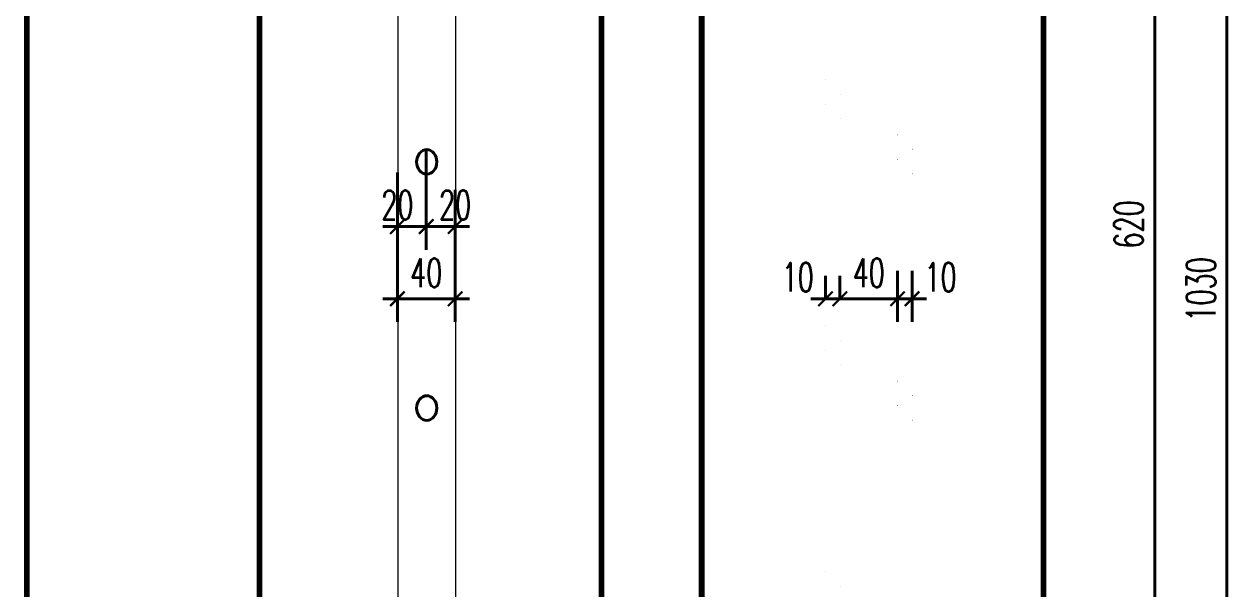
# Model space of a CAD drawing. Header units: millimetres. Extents: x -229618 to 2906, y -178063 to 96806.
# Drawn here: x -133318 to -129153, y -55506 to -53549 of the extents above; entities that cross this region are included whole.
import ezdxf

# ---------------------------------------------------------------- set-up
doc = ezdxf.new("R2010")
doc.units = ezdxf.units.MM
doc.header["$LTSCALE"] = 200
doc.header["$MEASUREMENT"] = 0
doc.set_wipeout_variables(frame=1)
doc.header["$PDMODE"] = 3
doc.header["$PDSIZE"] = 50
doc.linetypes.add('DASHED2', pattern=[0.375, 0.25, -0.125])
doc.layers.get('0').update_dxf_attribs({"color": 95, "linetype": 'CONTINUOUS'})
doc.layers.get('DEFPOINTS').update_dxf_attribs({"linetype": 'CONTINUOUS'})
for name, color, linetype, lineweight in [('cat', 1, 'CONTINUOUS', 40), ('khuat', 8, 'DASHED2', 15), ('thay', 7, 'CONTINUOUS', 18)]:
    doc.layers.add(name, color=color, linetype=linetype, lineweight=lineweight)
doc.layers.add('DIM', color=251, linetype='CONTINUOUS')
doc.styles.add('Scale', font='vnsimli.shx', dxfattribs={"width": 0.65, "bigfont": 'bigfont.shx'})
doc.dimstyles.new('Scale', dxfattribs={"dimscale": 75, "dimtxt": 2, "dimasz": 1, "dimexe": 1.6, "dimexo": 0, "dimgap": 0.8, "dimtad": 1, "dimdec": 0, "dimzin": 0, "dimdsep": 46, "dimtxsty": 'Scale', "dimblk": 'ARCHTICK', "dimcen": 0.1, "dimdle": 1, "dimclrd": 256, "dimclre": 256, "dimclrt": 3, "dimadec": 0, "dimazin": 0, "dimtfac": 1, "dimtdec": 0, "dimtix": 1, "dimtmove": 2, "dimatfit": 3, "dimldrblk": 'ARCHTICK', "dimfxl": 0, "dimtolj": 1, "dimtzin": 0, "dimarcsym": 0})

# ---------------------------------------------------------------- blocks, each defined once
blk = doc.blocks.new('_ArchTick')
at = {"color": 0, "linetype": 'ByBlock', "const_width": 0.15}
blk.add_lwpolyline([(-0.5, -0.5), (0.5, 0.5)], dxfattribs=at)
blk = doc.blocks.new('*D843')
at = {"layer": 'DEFPOINTS', "color": 0}
for p in [(614.29, 899.3), (670.42, 899.3), (614.29, 279.3)]:
    blk.add_point(p, dxfattribs=at)
at = {"layer": 'DIM', "linetype": 'Continuous', "lineweight": -2}
for p, q in [((670.42, 269.3), (670.42, 909.3)), ((614.29, 899.3), (686.42, 899.3)), ((614.29, 279.3), (686.42, 279.3))]:
    blk.add_line(p, q, dxfattribs=at)
at = {"layer": 'DIM', "lineweight": -2, "xscale": 10, "yscale": 10, "zscale": 10}
for p, rotation in [((670.42, 899.3), 90), ((670.42, 279.3), 270)]:
    blk.add_blockref('_ArchTick', p, dxfattribs=dict(at, rotation=rotation))
at = {"layer": 'DIM', "color": 3, "insert": (652.42, 589.3), "char_height": 20, "attachment_point": 5, "rotation": 90, "style": 'Scale'}
blk.add_mtext('\\A1;620', dxfattribs=at)
blk = doc.blocks.new('*D846')
at = {"layer": 'DEFPOINTS', "color": 0}
for p in [(614.29, 1059.29), (614.29, 29.27), (720.42, 29.27)]:
    blk.add_point(p, dxfattribs=at)
at = {"layer": 'DIM', "linetype": 'Continuous', "lineweight": -2}
for p, q in [((720.42, 1069.29), (720.42, 19.27)), ((614.29, 1059.29), (736.42, 1059.29)), ((614.29, 29.27), (736.42, 29.27))]:
    blk.add_line(p, q, dxfattribs=at)
at = {"layer": 'DIM', "lineweight": -2, "xscale": 10, "yscale": 10, "zscale": 10}
for p, rotation in [((720.42, 1059.29), 90), ((720.42, 29.27), 270)]:
    blk.add_blockref('_ArchTick', p, dxfattribs=dict(at, rotation=rotation))
at = {"layer": 'DIM', "color": 3, "insert": (702.42, 544.28), "char_height": 20, "attachment_point": 5, "rotation": 90, "style": 'Scale'}
blk.add_mtext('\\A1;1030', dxfattribs=at)
blk = doc.blocks.new('*D858')
at = {"layer": 'DEFPOINTS', "color": 0}
for p in [(492.34, 557.07), (502.34, 557.07), (492.34, 537.79)]:
    blk.add_point(p, dxfattribs=at)
at = {"layer": 'DIM', "linetype": 'Continuous', "lineweight": -2}
for p, q in [((492.34, 557.07), (492.34, 521.79)), ((502.34, 557.07), (502.34, 521.79)), ((492.34, 537.79), (482.34, 537.79)), ((502.34, 537.79), (492.34, 537.79)), ((502.34, 537.79), (512.34, 537.79))]:
    blk.add_line(p, q, dxfattribs=at)
at = {"layer": 'DIM', "lineweight": -2, "xscale": 10, "yscale": 10, "zscale": 10}
blk.add_blockref('_ArchTick', (492.34, 537.79), dxfattribs=at)
at = {"layer": 'DIM', "lineweight": -2, "xscale": 10, "yscale": 10, "zscale": 10, "rotation": 180}
blk.add_blockref('_ArchTick', (502.34, 537.79), dxfattribs=at)
at = {"layer": 'DIM', "color": 3, "insert": (522.01, 552.79), "char_height": 20, "attachment_point": 5, "style": 'Scale'}
blk.add_mtext('\\A1;10', dxfattribs=at)
blk = doc.blocks.new('*D859')
at = {"layer": 'DEFPOINTS', "color": 0}
for p in [(492.34, 557.07), (452.34, 537.79), (452.34, 537.79)]:
    blk.add_point(p, dxfattribs=at)
at = {"layer": 'DIM', "linetype": 'Continuous', "lineweight": -2}
for p, q in [((452.34, 537.79), (452.34, 553.79)), ((492.34, 557.07), (492.34, 521.79)), ((502.34, 537.79), (442.34, 537.79))]:
    blk.add_line(p, q, dxfattribs=at)
at = {"layer": 'DIM', "lineweight": -2, "xscale": 10, "yscale": 10, "zscale": 10, "rotation": 180}
blk.add_blockref('_ArchTick', (452.34, 537.79), dxfattribs=at)
at = {"layer": 'DIM', "lineweight": -2, "xscale": 10, "yscale": 10, "zscale": 10}
blk.add_blockref('_ArchTick', (492.34, 537.79), dxfattribs=at)
at = {"layer": 'DIM', "color": 3, "insert": (472.34, 555.79), "char_height": 20, "attachment_point": 5, "style": 'Scale'}
blk.add_mtext('\\A1;40', dxfattribs=at)
blk = doc.blocks.new('*D860')
at = {"layer": 'DEFPOINTS', "color": 0}
for p in [(442.34, 537.79), (442.34, 537.79), (452.34, 537.79)]:
    blk.add_point(p, dxfattribs=at)
at = {"layer": 'DIM', "linetype": 'Continuous', "lineweight": -2}
for p, q in [((442.34, 537.79), (442.34, 553.79)), ((452.34, 537.79), (452.34, 553.79)), ((442.34, 537.79), (432.34, 537.79)), ((452.34, 537.79), (442.34, 537.79)), ((452.34, 537.79), (462.34, 537.79))]:
    blk.add_line(p, q, dxfattribs=at)
at = {"layer": 'DIM', "lineweight": -2, "xscale": 10, "yscale": 10, "zscale": 10}
blk.add_blockref('_ArchTick', (442.34, 537.79), dxfattribs=at)
at = {"layer": 'DIM', "lineweight": -2, "xscale": 10, "yscale": 10, "zscale": 10, "rotation": 180}
blk.add_blockref('_ArchTick', (452.34, 537.79), dxfattribs=at)
at = {"layer": 'DIM', "color": 3, "insert": (423.18, 552.79), "char_height": 20, "attachment_point": 5, "style": 'Scale'}
blk.add_mtext('\\A1;10', dxfattribs=at)
blk = doc.blocks.new('*D861')
at = {"layer": 'DEFPOINTS', "color": 0}
for p in [(165.86, 641.22), (185.86, 613.17), (165.86, 587.79)]:
    blk.add_point(p, dxfattribs=at)
at = {"layer": 'DIM', "linetype": 'Continuous', "lineweight": -2}
for p, q in [((165.86, 641.22), (165.86, 571.79)), ((185.86, 613.17), (185.86, 571.79)), ((195.86, 587.79), (155.86, 587.79))]:
    blk.add_line(p, q, dxfattribs=at)
at = {"layer": 'DIM', "lineweight": -2, "xscale": 10, "yscale": 10, "zscale": 10, "rotation": 180}
blk.add_blockref('_ArchTick', (165.86, 587.79), dxfattribs=at)
at = {"layer": 'DIM', "lineweight": -2, "xscale": 10, "yscale": 10, "zscale": 10}
blk.add_blockref('_ArchTick', (185.86, 587.79), dxfattribs=at)
at = {"layer": 'DIM', "color": 3, "insert": (185.86, 602.79), "char_height": 20, "attachment_point": 5, "style": 'Scale'}
blk.add_mtext('\\A1;20', dxfattribs=at)
blk = doc.blocks.new('*D862')
at = {"layer": 'DEFPOINTS', "color": 0}
for p in [(165.86, 641.22), (145.86, 625.31), (145.86, 587.79)]:
    blk.add_point(p, dxfattribs=at)
at = {"layer": 'DIM', "linetype": 'Continuous', "lineweight": -2}
for p, q in [((165.86, 641.22), (165.86, 571.79)), ((145.86, 625.31), (145.86, 571.79)), ((175.86, 587.79), (135.86, 587.79))]:
    blk.add_line(p, q, dxfattribs=at)
at = {"layer": 'DIM', "lineweight": -2, "xscale": 10, "yscale": 10, "zscale": 10, "rotation": 180}
blk.add_blockref('_ArchTick', (145.86, 587.79), dxfattribs=at)
at = {"layer": 'DIM', "lineweight": -2, "xscale": 10, "yscale": 10, "zscale": 10}
blk.add_blockref('_ArchTick', (165.86, 587.79), dxfattribs=at)
at = {"layer": 'DIM', "color": 3, "insert": (145.86, 602.79), "char_height": 20, "attachment_point": 5, "style": 'Scale'}
blk.add_mtext('\\A1;20', dxfattribs=at)
blk = doc.blocks.new('*D863')
at = {"layer": 'DEFPOINTS', "color": 0}
for p in [(145.86, 612.79), (185.86, 613.17), (145.86, 537.79)]:
    blk.add_point(p, dxfattribs=at)
at = {"layer": 'DIM', "linetype": 'Continuous', "lineweight": -2}
for p, q in [((145.86, 612.79), (145.86, 521.79)), ((185.86, 613.17), (185.86, 521.79)), ((195.86, 537.79), (135.86, 537.79))]:
    blk.add_line(p, q, dxfattribs=at)
at = {"layer": 'DIM', "lineweight": -2, "xscale": 10, "yscale": 10, "zscale": 10, "rotation": 180}
blk.add_blockref('_ArchTick', (145.86, 537.79), dxfattribs=at)
at = {"layer": 'DIM', "lineweight": -2, "xscale": 10, "yscale": 10, "zscale": 10}
blk.add_blockref('_ArchTick', (185.86, 537.79), dxfattribs=at)
at = {"layer": 'DIM', "color": 3, "insert": (165.86, 555.79), "char_height": 20, "attachment_point": 5, "style": 'Scale'}
blk.add_mtext('\\A1;40', dxfattribs=at)
blk = doc.blocks.new('vtthang')
at = {"layer": 'cat'}
for centre in [(166.19, 632.58), (166.19, 462.11)]:
    blk.add_ellipse(centre, major_axis=(0, -8.52), ratio=0.821257, start_param=-1.570796, end_param=4.712389, dxfattribs=at)
at = {"layer": 'khuat', "color": 5, "ltscale": 2, "const_width": 4}
blk.add_lwpolyline([(247.21, 1124.82), (50.44, 1124.82), (50.44, 40, 0.414214), (90.44, 0), (287.21, 0), (287.21, 1084.82, 0.414214)], format="xyb", close=True, dxfattribs=at)
at = {"layer": 'thay'}
for p, q in [((146.19, 942.3), (146.19, 27.27)), ((186.19, 942.3), (186.19, 27.27))]:
    blk.add_line(p, q, dxfattribs=at)
at = {"layer": 'DIM'}
for base, p1, p2, angle, picture, middle in [((720.42, 29.27), (614.29, 1059.29), (614.29, 29.27), 90, '*D846', (702.42, 544.28)), ((670.42, 899.3), (614.29, 279.3), (614.29, 899.3), 90, '*D843', (652.42, 589.3)), ((145.86, 537.79), (185.86, 613.17), (145.86, 612.79), 180, '*D863', (165.86, 555.79))]:
    dim = blk.add_linear_dim(base=base, p1=p1, p2=p2, angle=angle, dimstyle='Scale', override={"dimscale": 10, "dimfxl": 90}, dxfattribs=at)
    dim.commit()
    dim.dimension.update_dxf_attribs({"geometry": picture, "text_midpoint": middle})
for base, p1, p2, picture, middle in [((145.86, 587.79), (165.86, 641.22), (145.86, 625.31), '*D862', (145.86, 602.79)), ((165.86, 587.79), (185.86, 613.17), (165.86, 641.22), '*D861', (185.86, 602.79))]:
    dim = blk.add_linear_dim(base=base, p1=p1, p2=p2, angle=180, dimstyle='Scale', override={"dimscale": 10, "dimfxl": 90}, dxfattribs=at)
    dim.commit()
    dim.dimension.update_dxf_attribs({"geometry": picture, "text_midpoint": middle, "dimtype": 128})
blk.add_wipeout([(452.34, 232.3), (442.34, 232.3), (442.34, 942.3), (452.34, 942.3)]).dxf.layer = 'thay'
at = {"layer": 'khuat'}
for p, q in [((452.34, 679.32), (442.34, 689.74)), ((452.34, 679.32), (442.34, 689.74)), ((452.34, 662.27), (442.34, 672.69)), ((452.34, 662.27), (442.34, 672.69)), ((452.34, 508.85), (442.34, 519.27)), ((452.34, 508.85), (442.34, 519.27)), ((452.34, 491.8), (442.34, 502.22)), ((452.34, 491.8), (442.34, 502.22)), ((452.34, 338.38), (442.34, 348.8)), ((452.34, 338.38), (442.34, 348.8))]:
    blk.add_line(p, q, dxfattribs=at)
at = {"layer": 'khuat', "color": 5, "ltscale": 2, "const_width": 4}
blk.add_lwpolyline([(553.36, 1124.82), (356.6, 1124.82), (356.6, 40, 0.414214), (396.6, 0), (593.36, 0), (593.36, 1084.82, 0.414214)], format="xyb", close=True, dxfattribs=at)
for points in [[(452.34, 232.3), (442.34, 232.3), (442.34, 942.3), (452.34, 942.3)], [(492.34, 232.3), (502.34, 232.3), (502.34, 942.3), (492.34, 942.3)]]:
    blk.add_wipeout(points).dxf.layer = 'thay'
at = {"layer": 'khuat'}
for p, q in [((502.34, 641.11), (492.34, 651.53)), ((502.34, 624.06), (492.34, 634.48)), ((502.34, 470.64), (492.34, 481.06)), ((502.34, 453.59), (492.34, 464.01))]:
    blk.add_line(p, q, dxfattribs=at)
at = {"layer": 'DIM'}
dim = blk.add_linear_dim(base=(442.34, 537.79), p1=(452.34, 537.79), p2=(442.34, 537.79), angle=180, dimstyle='Scale', override={"dimscale": 10, "dimfxl": 90}, dxfattribs=at)
dim.commit()
dim.dimension.update_dxf_attribs({"geometry": '*D860', "text_midpoint": (423.18, 552.79), "dimtype": 128})
blk.add_wipeout([(492.34, 232.3), (502.34, 232.3), (502.34, 942.3), (492.34, 942.3)]).dxf.layer = 'thay'
dim = blk.add_linear_dim(base=(452.34, 537.79), p1=(492.34, 557.07), p2=(452.34, 537.79), angle=180, dimstyle='Scale', override={"dimscale": 10, "dimfxl": 90}, dxfattribs=at)
dim.commit()
dim.dimension.update_dxf_attribs({"geometry": '*D859', "text_midpoint": (472.34, 555.79)})
dim = blk.add_linear_dim(base=(492.34, 537.79), p1=(502.34, 557.07), p2=(492.34, 557.07), angle=180, dimstyle='Scale', override={"dimscale": 10, "dimfxl": 90}, dxfattribs=at)
dim.commit()
dim.dimension.update_dxf_attribs({"geometry": '*D858', "text_midpoint": (522.01, 552.79), "dimtype": 128})

msp = doc.modelspace()

# ---------------------------------------------------------------- linework, layer by layer
at = {"layer": 'khuat', "color": 5, "ltscale": 2, "const_width": 20}
msp.add_lwpolyline([(-133308.2, -57660.7), (-133308.2, -49259.2)], dxfattribs=at)

# ---------------------------------------------------------------- block references
at = {"layer": 'cat', "linetype": 'Continuous', "xscale": 5, "yscale": 5, "zscale": 5}
msp.add_blockref('vtthang', (-132754.7, -57189.7), dxfattribs=at)

doc.saveas('drawing.dxf')
